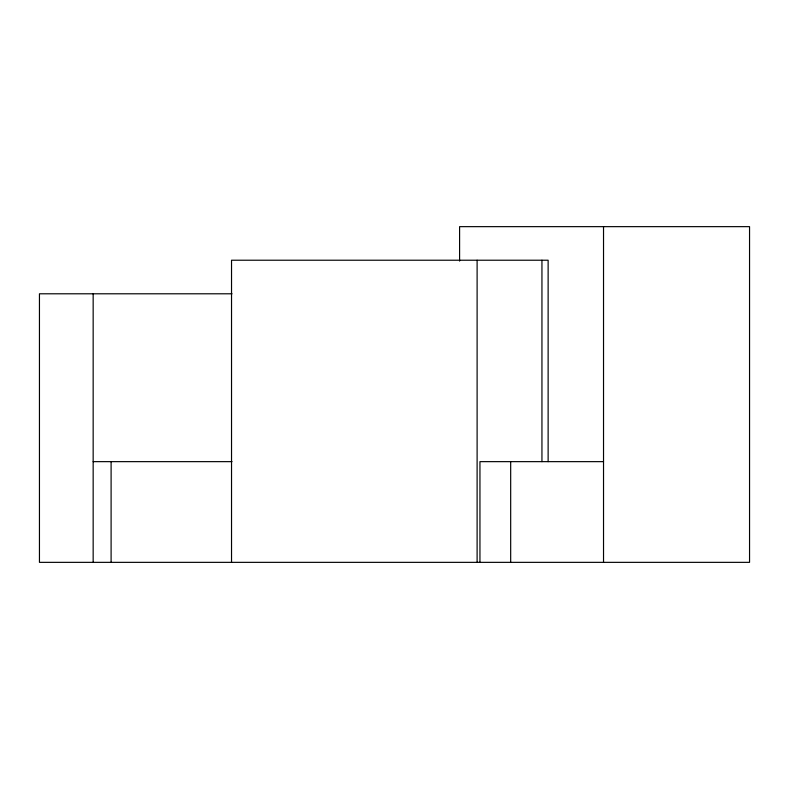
<?xml version="1.0" encoding="UTF-8"?>
<svg xmlns="http://www.w3.org/2000/svg" width="789" height="789" viewBox="0 0 789 789"><rect width="100%" height="100%" fill="white"/><g stroke="black" fill="none" stroke-linecap="round" stroke-linejoin="round"><path stroke-width="1.18" d="M232.035 293.794L39.45 293.794L39.45 562.35L749.55 562.35L749.55 226.65L459.592 226.65L459.592 261.08M93.161 461.644L232.035 461.644M603.526 461.644L479.949 461.644L479.949 562.35M603.526 226.65L603.526 562.35M548.128 461.644L548.128 260.222L231.532 260.222L231.532 562.35M541.944 260.222L541.944 461.644M510.68 461.644L510.68 562.35M477.108 260.222L477.108 562.35M111.101 461.644L111.101 562.35M93.161 293.794L93.161 562.35"/></g></svg>
